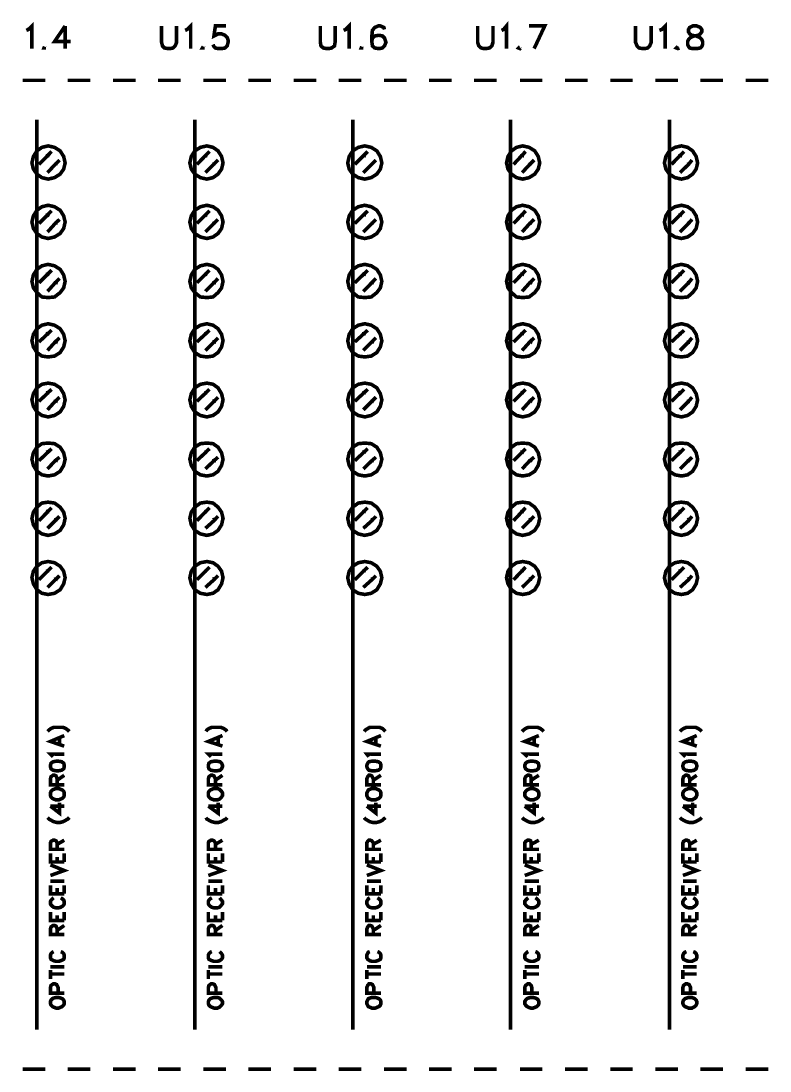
# Model space of a CAD drawing. Extents: x 386 to 646, y 165 to 263.
# Drawn here: x 447.2 to 514, y 169 to 262.6 of the extents above; entities that cross this region are included whole.
import ezdxf

# ---------------------------------------------------------------- set-up
doc = ezdxf.new("R2010")
doc.units = 0
doc.header["$MEASUREMENT"] = 0
doc.layers.get('0').update_dxf_attribs({"linetype": 'CONTINUOUS'})

msp = doc.modelspace()

# ---------------------------------------------------------------- hatches: boundary and pattern name
at = {"linetype": 'Continuous'}
for points in [[(449.709, 250.382), (449.945, 250.958), (449.395, 250.696)], [(463.785, 250.382), (464.021, 250.958), (463.523, 250.696)], [(477.913, 250.382), (478.122, 250.958), (477.598, 250.696)], [(492.014, 250.382), (492.198, 250.958), (491.7, 250.696)], [(506.09, 250.382), (506.326, 250.958), (505.775, 250.696)], [(450.443, 249.7), (450.653, 250.198), (450.129, 249.936)], [(464.545, 249.7), (464.781, 250.198), (464.23, 249.936)], [(478.62, 249.7), (478.856, 250.198), (478.358, 249.936)], [(492.748, 249.7), (492.958, 250.198), (492.434, 249.936)], [(506.824, 249.7), (507.033, 250.198), (506.535, 249.936)], [(449.709, 245.087), (449.945, 245.664), (449.395, 245.401)], [(463.785, 245.087), (464.021, 245.664), (463.523, 245.401)], [(477.913, 245.087), (478.122, 245.664), (477.598, 245.401)], [(492.014, 245.087), (492.198, 245.664), (491.7, 245.401)], [(506.09, 245.087), (506.326, 245.664), (505.775, 245.401)], [(450.443, 244.405), (450.653, 244.903), (450.129, 244.668)], [(464.545, 244.405), (464.781, 244.903), (464.23, 244.668)], [(478.62, 244.405), (478.856, 244.903), (478.358, 244.668)], [(492.748, 244.405), (492.958, 244.903), (492.434, 244.668)], [(506.824, 244.405), (507.033, 244.903), (506.535, 244.668)], [(449.709, 239.818), (449.945, 240.369), (449.395, 240.133)], [(463.785, 239.818), (464.021, 240.369), (463.523, 240.133)], [(477.913, 239.818), (478.122, 240.369), (477.598, 240.133)], [(492.014, 239.818), (492.198, 240.369), (491.7, 240.133)], [(506.09, 239.818), (506.326, 240.369), (505.775, 240.133)], [(450.443, 239.058), (450.653, 239.635), (450.129, 239.373)], [(464.545, 239.058), (464.781, 239.635), (464.23, 239.373)], [(478.62, 239.058), (478.856, 239.635), (478.358, 239.373)], [(492.748, 239.058), (492.958, 239.635), (492.434, 239.373)], [(506.824, 239.058), (507.033, 239.635), (506.535, 239.373)], [(449.709, 234.524), (449.945, 235.022), (449.395, 234.838)], [(463.785, 234.524), (464.021, 235.022), (463.523, 234.838)], [(477.913, 234.524), (478.122, 235.022), (477.598, 234.838)], [(492.014, 234.524), (492.198, 235.022), (491.7, 234.838)], [(506.09, 234.524), (506.326, 235.022), (505.775, 234.838)], [(450.443, 233.764), (450.653, 234.34), (450.129, 234.078)], [(464.545, 233.764), (464.781, 234.34), (464.23, 234.078)], [(478.62, 233.764), (478.856, 234.34), (478.358, 234.078)], [(492.748, 233.764), (492.958, 234.34), (492.434, 234.078)], [(506.824, 233.764), (507.033, 234.34), (506.535, 234.078)], [(449.709, 229.255), (449.945, 229.753), (449.395, 229.57)], [(463.785, 229.255), (464.021, 229.753), (463.523, 229.57)], [(477.913, 229.255), (478.122, 229.753), (477.598, 229.57)], [(492.014, 229.255), (492.198, 229.753), (491.7, 229.57)], [(506.09, 229.255), (506.326, 229.753), (505.775, 229.57)], [(450.443, 228.495), (450.653, 229.046), (450.129, 228.81)], [(464.545, 228.495), (464.781, 229.046), (464.23, 228.81)], [(478.62, 228.495), (478.856, 229.046), (478.358, 228.81)], [(492.748, 228.495), (492.958, 229.046), (492.434, 228.81)], [(506.824, 228.495), (507.033, 229.046), (506.535, 228.81)], [(449.709, 223.961), (449.945, 224.459), (449.395, 224.275)], [(463.785, 223.961), (464.021, 224.459), (463.523, 224.275)], [(477.913, 223.961), (478.122, 224.459), (477.598, 224.275)], [(492.014, 223.961), (492.198, 224.459), (491.7, 224.275)], [(506.09, 223.961), (506.326, 224.459), (505.775, 224.275)], [(450.443, 223.2), (450.653, 223.699), (450.129, 223.515)], [(464.545, 223.2), (464.781, 223.699), (464.23, 223.515)], [(478.62, 223.2), (478.856, 223.699), (478.358, 223.515)], [(492.748, 223.2), (492.958, 223.699), (492.434, 223.515)], [(506.824, 223.2), (507.033, 223.699), (506.535, 223.515)], [(449.709, 218.666), (449.945, 219.19), (449.395, 218.98)], [(463.785, 218.666), (464.021, 219.19), (463.523, 218.98)], [(477.913, 218.666), (478.122, 219.19), (477.598, 218.98)], [(492.014, 218.666), (492.198, 219.19), (491.7, 218.98)], [(506.09, 218.666), (506.326, 219.19), (505.775, 218.98)], [(450.443, 217.932), (450.653, 218.43), (450.129, 218.247)], [(464.545, 217.932), (464.781, 218.43), (464.23, 218.247)], [(478.62, 217.932), (478.856, 218.43), (478.358, 218.247)], [(492.748, 217.932), (492.958, 218.43), (492.434, 218.247)], [(506.824, 217.932), (507.033, 218.43), (506.535, 218.247)], [(449.709, 213.397), (449.945, 213.895), (449.395, 213.66)], [(463.785, 213.397), (464.021, 213.895), (463.523, 213.66)], [(477.913, 213.397), (478.122, 213.895), (477.598, 213.66)], [(492.014, 213.397), (492.198, 213.895), (491.7, 213.66)], [(506.09, 213.397), (506.326, 213.895), (505.775, 213.66)], [(450.443, 212.637), (450.653, 213.135), (450.129, 212.952)], [(464.545, 212.637), (464.781, 213.135), (464.23, 212.952)], [(478.62, 212.637), (478.856, 213.135), (478.358, 212.952)], [(492.748, 212.637), (492.958, 213.135), (492.434, 212.952)], [(506.824, 212.637), (507.033, 213.135), (506.535, 212.952)]]:
    msp.add_hatch(color=256, dxfattribs=at).paths.add_polyline_path(points)

# ---------------------------------------------------------------- linework, layer by layer
at = {"const_width": 0.32}
for points in [[(447.691, 261.757), (447.875, 261.836), (448.189, 262.15), (448.189, 260.132)], [(451.151, 262.15), (450.207, 260.761), (451.649, 260.761)], [(451.151, 260.132), (451.151, 262.15)], [(459.748, 262.15), (459.748, 260.683), (459.827, 260.368), (460.01, 260.185), (460.325, 260.132), (460.508, 260.132), (460.77, 260.185), (460.954, 260.368), (461.085, 260.683), (461.085, 262.15)], [(461.845, 261.757), (462.029, 261.836), (462.343, 262.15), (462.343, 260.132)], [(465.489, 262.15), (464.545, 262.15), (464.414, 261.259), (464.781, 261.443), (465.095, 261.443), (465.41, 261.312), (465.593, 261.128), (465.672, 260.892), (465.672, 260.683), (465.593, 260.368), (465.41, 260.185), (465.095, 260.132), (464.781, 260.132), (464.545, 260.185), (464.414, 260.316), (464.335, 260.499)], [(473.902, 262.15), (473.902, 260.683), (473.955, 260.368), (474.164, 260.185), (474.479, 260.132), (474.662, 260.132), (474.898, 260.185), (475.16, 260.368), (475.213, 260.683), (475.213, 262.15)], [(475.973, 261.757), (476.157, 261.836), (476.471, 262.15), (476.471, 260.132)], [(479.616, 261.836), (479.564, 262.019), (479.249, 262.15), (479.066, 262.15), (478.751, 262.019), (478.542, 261.757), (478.489, 261.259), (478.489, 260.761), (478.542, 260.368), (478.751, 260.185), (479.066, 260.132), (479.171, 260.132), (479.433, 260.185), (479.616, 260.368), (479.747, 260.683), (479.616, 261.076), (479.433, 261.259), (479.171, 261.312), (479.066, 261.312), (478.751, 261.259), (478.542, 261.076), (478.489, 260.761)], [(487.925, 262.15), (487.925, 260.683), (488.03, 260.368), (488.24, 260.185), (488.476, 260.132), (488.659, 260.132), (488.974, 260.185), (489.184, 260.368), (489.288, 260.683), (489.288, 262.15)], [(490.048, 261.757), (490.232, 261.836), (490.494, 262.15), (490.494, 260.132)], [(492.512, 262.15), (493.902, 262.15), (492.958, 260.132)], [(502.001, 262.15), (502.001, 260.683), (502.132, 260.368), (502.315, 260.185), (502.63, 260.132), (502.813, 260.132), (503.076, 260.185), (503.259, 260.368), (503.39, 260.683), (503.39, 262.15)], [(504.124, 261.757), (504.334, 261.836), (504.648, 262.15), (504.648, 260.132)], [(507.086, 262.15), (506.824, 262.019), (506.719, 261.836), (506.719, 261.626), (506.824, 261.443), (507.033, 261.312), (507.4, 261.259), (507.715, 261.128), (507.898, 260.945), (507.977, 260.761), (507.977, 260.499), (507.898, 260.316), (507.767, 260.185), (507.453, 260.132), (507.086, 260.132), (506.824, 260.185), (506.719, 260.316), (506.64, 260.499), (506.64, 260.761), (506.719, 260.945), (506.902, 261.128), (507.217, 261.259), (507.584, 261.312), (507.767, 261.443), (507.898, 261.626), (507.898, 261.836), (507.767, 262.019), (507.453, 262.15), (507.086, 262.15)], [(449.316, 260.316), (449.264, 260.185), (449.447, 260.185)], [(463.47, 260.316), (463.392, 260.185), (463.601, 260.185)], [(477.598, 260.316), (477.546, 260.185), (477.729, 260.185)], [(491.7, 260.316), (491.569, 260.185), (491.7, 260.132), (491.752, 260.185)], [(505.775, 260.316), (505.644, 260.185), (505.775, 260.132), (505.906, 260.185)], [(449.395, 257.301), (447.377, 257.301)], [(453.405, 257.301), (451.387, 257.301)], [(457.442, 257.301), (455.423, 257.301)], [(461.452, 257.301), (459.434, 257.301)], [(465.489, 257.301), (463.47, 257.301)], [(469.499, 257.301), (467.481, 257.301)], [(473.535, 257.301), (471.517, 257.301)], [(477.546, 257.301), (475.527, 257.301)], [(481.582, 257.301), (479.564, 257.301)], [(485.593, 257.301), (483.574, 257.301)], [(489.603, 257.301), (487.611, 257.301)], [(493.692, 257.301), (491.7, 257.301)], [(497.728, 257.301), (495.71, 257.301)], [(501.739, 257.301), (499.747, 257.301)], [(505.775, 257.301), (503.757, 257.301)], [(509.786, 257.301), (507.767, 257.301)], [(513.822, 257.301), (511.804, 257.301)], [(448.635, 172.639), (448.635, 253.789)], [(462.71, 172.639), (462.71, 253.789)], [(476.786, 253.789), (476.786, 172.639)], [(490.861, 253.789), (490.861, 172.639)], [(505.015, 172.639), (505.015, 253.789)], [(451.151, 249.936), (451.02, 250.513), (450.705, 251.011), (450.207, 251.325), (449.631, 251.456), (449.08, 251.325), (448.635, 251.011), (448.32, 250.513), (448.189, 249.936), (448.32, 249.386), (448.635, 248.94), (449.08, 248.625), (449.631, 248.494), (450.207, 248.625), (450.705, 248.94), (451.02, 249.386), (451.151, 249.936)], [(449.945, 250.958), (448.818, 249.805)], [(465.226, 249.936), (465.095, 250.513), (464.781, 251.011), (464.335, 251.325), (463.785, 251.456), (463.208, 251.325), (462.71, 251.011), (462.396, 250.513), (462.265, 249.936), (462.396, 249.386), (462.71, 248.94), (463.208, 248.625), (463.785, 248.494), (464.335, 248.625), (464.781, 248.94), (465.095, 249.386), (465.226, 249.936)], [(464.021, 250.958), (462.894, 249.805)], [(479.381, 249.936), (479.249, 250.513), (478.935, 251.011), (478.437, 251.325), (477.86, 251.456), (477.284, 251.325), (476.786, 251.011), (476.471, 250.513), (476.34, 249.936), (476.471, 249.386), (476.786, 248.94), (477.284, 248.625), (477.86, 248.494), (478.437, 248.625), (478.935, 248.94), (479.249, 249.386), (479.381, 249.936)], [(478.122, 250.958), (476.969, 249.805)], [(493.456, 249.936), (493.325, 250.513), (493.01, 251.011), (492.512, 251.325), (491.936, 251.456), (491.385, 251.325), (490.94, 251.011), (490.625, 250.513), (490.494, 249.936), (490.625, 249.386), (490.94, 248.94), (491.385, 248.625), (491.936, 248.494), (492.512, 248.625), (493.01, 248.94), (493.325, 249.386), (493.456, 249.936)], [(492.198, 250.958), (491.123, 249.805)], [(507.531, 249.936), (507.4, 250.513), (507.086, 251.011), (506.64, 251.325), (506.09, 251.456), (505.513, 251.325), (505.015, 251.011), (504.701, 250.513), (504.57, 249.936), (504.701, 249.386), (505.015, 248.94), (505.513, 248.625), (506.09, 248.494), (506.64, 248.625), (507.086, 248.94), (507.4, 249.386), (507.531, 249.936)], [(506.326, 250.958), (505.199, 249.805)], [(450.653, 250.198), (450.26, 249.805), (449.578, 249.071)], [(464.781, 250.198), (463.654, 249.071)], [(478.856, 250.198), (477.729, 249.071)], [(492.958, 250.198), (492.565, 249.805), (491.883, 249.071)], [(507.033, 250.198), (506.719, 249.805), (505.959, 249.071)], [(451.151, 244.668), (451.02, 245.218), (450.705, 245.716), (450.207, 246.031), (449.631, 246.162), (449.08, 246.031), (448.635, 245.716), (448.32, 245.218), (448.189, 244.668), (448.32, 244.091), (448.635, 243.645), (449.08, 243.331), (449.631, 243.2), (450.207, 243.331), (450.705, 243.645), (451.02, 244.091), (451.151, 244.668)], [(465.226, 244.668), (465.095, 245.218), (464.781, 245.716), (464.335, 246.031), (463.785, 246.162), (463.208, 246.031), (462.71, 245.716), (462.396, 245.218), (462.265, 244.668), (462.396, 244.091), (462.71, 243.645), (463.208, 243.331), (463.785, 243.2), (464.335, 243.331), (464.781, 243.645), (465.095, 244.091), (465.226, 244.668)], [(479.381, 244.668), (479.249, 245.218), (478.935, 245.716), (478.437, 246.031), (477.86, 246.162), (477.284, 246.031), (476.786, 245.716), (476.471, 245.218), (476.34, 244.668), (476.471, 244.091), (476.786, 243.645), (477.284, 243.331), (477.86, 243.2), (478.437, 243.331), (478.935, 243.645), (479.249, 244.091), (479.381, 244.668)], [(493.456, 244.668), (493.325, 245.218), (493.01, 245.716), (492.512, 246.031), (491.936, 246.162), (491.385, 246.031), (490.94, 245.716), (490.625, 245.218), (490.494, 244.668), (490.625, 244.091), (490.94, 243.645), (491.385, 243.331), (491.936, 243.2), (492.512, 243.331), (493.01, 243.645), (493.325, 244.091), (493.456, 244.668)], [(507.531, 244.668), (507.4, 245.218), (507.086, 245.716), (506.64, 246.031), (506.09, 246.162), (505.513, 246.031), (505.015, 245.716), (504.701, 245.218), (504.57, 244.668), (504.701, 244.091), (505.015, 243.645), (505.513, 243.331), (506.09, 243.2), (506.64, 243.331), (507.086, 243.645), (507.4, 244.091), (507.531, 244.668)], [(449.945, 245.664), (448.818, 244.536)], [(464.021, 245.664), (462.894, 244.536)], [(478.122, 245.664), (476.969, 244.536)], [(492.198, 245.664), (491.123, 244.536)], [(506.326, 245.664), (505.199, 244.536)], [(450.653, 244.903), (450.26, 244.536), (449.578, 243.776)], [(464.781, 244.903), (463.654, 243.776)], [(478.856, 244.903), (477.729, 243.776)], [(492.958, 244.903), (492.565, 244.536), (491.883, 243.776)], [(507.033, 244.903), (506.719, 244.536), (505.959, 243.776)], [(451.151, 239.373), (451.02, 239.95), (450.705, 240.448), (450.207, 240.762), (449.631, 240.893), (449.08, 240.762), (448.635, 240.448), (448.32, 239.95), (448.189, 239.373), (448.32, 238.796), (448.635, 238.377), (449.08, 237.984), (449.631, 237.931), (450.207, 237.984), (450.705, 238.377), (451.02, 238.796), (451.151, 239.373)], [(465.226, 239.373), (465.095, 239.95), (464.781, 240.448), (464.335, 240.762), (463.785, 240.893), (463.208, 240.762), (462.71, 240.448), (462.396, 239.95), (462.265, 239.373), (462.396, 238.796), (462.71, 238.377), (463.208, 237.984), (463.785, 237.931), (464.335, 237.984), (464.781, 238.377), (465.095, 238.796), (465.226, 239.373)], [(479.381, 239.373), (479.249, 239.95), (478.935, 240.448), (478.437, 240.762), (477.86, 240.893), (477.284, 240.762), (476.786, 240.448), (476.471, 239.95), (476.34, 239.373), (476.471, 238.796), (476.786, 238.377), (477.284, 237.984), (477.86, 237.931), (478.437, 237.984), (478.935, 238.377), (479.249, 238.796), (479.381, 239.373)], [(493.456, 239.373), (493.325, 239.95), (493.01, 240.448), (492.512, 240.762), (491.936, 240.893), (491.385, 240.762), (490.94, 240.448), (490.625, 239.95), (490.494, 239.373), (490.625, 238.796), (490.94, 238.377), (491.385, 237.984), (491.936, 237.931), (492.512, 237.984), (493.01, 238.377), (493.325, 238.796), (493.456, 239.373)], [(507.531, 239.373), (507.4, 239.95), (507.086, 240.448), (506.64, 240.762), (506.09, 240.893), (505.513, 240.762), (505.015, 240.448), (504.701, 239.95), (504.57, 239.373), (504.701, 238.796), (505.015, 238.377), (505.513, 237.984), (506.09, 237.931), (506.64, 237.984), (507.086, 238.377), (507.4, 238.796), (507.531, 239.373)], [(449.945, 240.369), (448.818, 239.242)], [(450.653, 239.635), (450.26, 239.242), (449.578, 238.482)], [(464.021, 240.369), (462.894, 239.242)], [(464.781, 239.635), (463.654, 238.482)], [(478.122, 240.369), (476.969, 239.242)], [(478.856, 239.635), (477.729, 238.482)], [(492.198, 240.369), (491.123, 239.242)], [(492.958, 239.635), (492.565, 239.242), (491.883, 238.482)], [(506.326, 240.369), (505.199, 239.242)], [(507.033, 239.635), (506.719, 239.242), (505.959, 238.482)], [(451.151, 234.078), (451.02, 234.655), (450.705, 235.153), (450.207, 235.467), (449.631, 235.598), (449.08, 235.467), (448.635, 235.153), (448.32, 234.655), (448.189, 234.078), (448.32, 233.528), (448.635, 233.03), (449.08, 232.715), (449.631, 232.637), (450.207, 232.715), (450.705, 233.03), (451.02, 233.528), (451.151, 234.078)], [(449.945, 235.022), (448.818, 233.973)], [(465.226, 234.078), (465.095, 234.655), (464.781, 235.153), (464.335, 235.467), (463.785, 235.598), (463.208, 235.467), (462.71, 235.153), (462.396, 234.655), (462.265, 234.078), (462.396, 233.528), (462.71, 233.03), (463.208, 232.715), (463.785, 232.637), (464.335, 232.715), (464.781, 233.03), (465.095, 233.528), (465.226, 234.078)], [(464.021, 235.022), (462.894, 233.973)], [(479.381, 234.078), (479.249, 234.655), (478.935, 235.153), (478.437, 235.467), (477.86, 235.598), (477.284, 235.467), (476.786, 235.153), (476.471, 234.655), (476.34, 234.078), (476.471, 233.528), (476.786, 233.03), (477.284, 232.715), (477.86, 232.637), (478.437, 232.715), (478.935, 233.03), (479.249, 233.528), (479.381, 234.078)], [(478.122, 235.022), (476.969, 233.973)], [(493.456, 234.078), (493.325, 234.655), (493.01, 235.153), (492.512, 235.467), (491.936, 235.598), (491.385, 235.467), (490.94, 235.153), (490.625, 234.655), (490.494, 234.078), (490.625, 233.528), (490.94, 233.03), (491.385, 232.715), (491.936, 232.637), (492.512, 232.715), (493.01, 233.03), (493.325, 233.528), (493.456, 234.078)], [(492.198, 235.022), (491.123, 233.973)], [(507.531, 234.078), (507.4, 234.655), (507.086, 235.153), (506.64, 235.467), (506.09, 235.598), (505.513, 235.467), (505.015, 235.153), (504.701, 234.655), (504.57, 234.078), (504.701, 233.528), (505.015, 233.03), (505.513, 232.715), (506.09, 232.637), (506.64, 232.715), (507.086, 233.03), (507.4, 233.528), (507.531, 234.078)], [(506.326, 235.022), (505.199, 233.973)], [(450.653, 234.34), (450.26, 233.973), (449.578, 233.213)], [(464.781, 234.34), (463.654, 233.213)], [(478.856, 234.34), (477.729, 233.213)], [(492.958, 234.34), (492.565, 233.973), (491.883, 233.213)], [(507.033, 234.34), (506.719, 233.973), (505.959, 233.213)], [(451.151, 228.81), (451.02, 229.36), (450.705, 229.884), (450.207, 230.199), (449.631, 230.304), (449.08, 230.199), (448.635, 229.884), (448.32, 229.36), (448.189, 228.81), (448.32, 228.233), (448.635, 227.735), (449.08, 227.421), (449.631, 227.289), (450.207, 227.421), (450.705, 227.735), (451.02, 228.233), (451.151, 228.81)], [(465.226, 228.81), (465.095, 229.36), (464.781, 229.884), (464.335, 230.199), (463.785, 230.304), (463.208, 230.199), (462.71, 229.884), (462.396, 229.36), (462.265, 228.81), (462.396, 228.233), (462.71, 227.735), (463.208, 227.421), (463.785, 227.289), (464.335, 227.421), (464.781, 227.735), (465.095, 228.233), (465.226, 228.81)], [(479.381, 228.81), (479.249, 229.36), (478.935, 229.884), (478.437, 230.199), (477.86, 230.304), (477.284, 230.199), (476.786, 229.884), (476.471, 229.36), (476.34, 228.81), (476.471, 228.233), (476.786, 227.735), (477.284, 227.421), (477.86, 227.289), (478.437, 227.421), (478.935, 227.735), (479.249, 228.233), (479.381, 228.81)], [(493.456, 228.81), (493.325, 229.36), (493.01, 229.884), (492.512, 230.199), (491.936, 230.304), (491.385, 230.199), (490.94, 229.884), (490.625, 229.36), (490.494, 228.81), (490.625, 228.233), (490.94, 227.735), (491.385, 227.421), (491.936, 227.289), (492.512, 227.421), (493.01, 227.735), (493.325, 228.233), (493.456, 228.81)], [(507.531, 228.81), (507.4, 229.36), (507.086, 229.884), (506.64, 230.199), (506.09, 230.304), (505.513, 230.199), (505.015, 229.884), (504.701, 229.36), (504.57, 228.81), (504.701, 228.233), (505.015, 227.735), (505.513, 227.421), (506.09, 227.289), (506.64, 227.421), (507.086, 227.735), (507.4, 228.233), (507.531, 228.81)], [(449.945, 229.753), (448.818, 228.679)], [(464.021, 229.753), (462.894, 228.679)], [(478.122, 229.753), (476.969, 228.679)], [(492.198, 229.753), (491.123, 228.679)], [(506.326, 229.753), (505.199, 228.679)], [(450.653, 229.046), (450.26, 228.679), (449.578, 227.919)], [(464.781, 229.046), (463.654, 227.919)], [(478.856, 229.046), (477.729, 227.919)], [(492.958, 229.046), (492.565, 228.679), (491.883, 227.919)], [(507.033, 229.046), (506.719, 228.679), (505.959, 227.919)], [(451.151, 223.515), (451.02, 224.092), (450.705, 224.59), (450.207, 224.904), (449.631, 224.957), (449.08, 224.904), (448.635, 224.59), (448.32, 224.092), (448.189, 223.515), (448.32, 222.965), (448.635, 222.44), (449.08, 222.126), (449.631, 222.021), (450.207, 222.126), (450.705, 222.44), (451.02, 222.965), (451.151, 223.515)], [(465.226, 223.515), (465.095, 224.092), (464.781, 224.59), (464.335, 224.904), (463.785, 224.957), (463.208, 224.904), (462.71, 224.59), (462.396, 224.092), (462.265, 223.515), (462.396, 222.965), (462.71, 222.44), (463.208, 222.126), (463.785, 222.021), (464.335, 222.126), (464.781, 222.44), (465.095, 222.965), (465.226, 223.515)], [(479.381, 223.515), (479.249, 224.092), (478.935, 224.59), (478.437, 224.904), (477.86, 224.957), (477.284, 224.904), (476.786, 224.59), (476.471, 224.092), (476.34, 223.515), (476.471, 222.965), (476.786, 222.44), (477.284, 222.126), (477.86, 222.021), (478.437, 222.126), (478.935, 222.44), (479.249, 222.965), (479.381, 223.515)], [(493.456, 223.515), (493.325, 224.092), (493.01, 224.59), (492.512, 224.904), (491.936, 224.957), (491.385, 224.904), (490.94, 224.59), (490.625, 224.092), (490.494, 223.515), (490.625, 222.965), (490.94, 222.44), (491.385, 222.126), (491.936, 222.021), (492.512, 222.126), (493.01, 222.44), (493.325, 222.965), (493.456, 223.515)], [(507.531, 223.515), (507.4, 224.092), (507.086, 224.59), (506.64, 224.904), (506.09, 224.957), (505.513, 224.904), (505.015, 224.59), (504.701, 224.092), (504.57, 223.515), (504.701, 222.965), (505.015, 222.44), (505.513, 222.126), (506.09, 222.021), (506.64, 222.126), (507.086, 222.44), (507.4, 222.965), (507.531, 223.515)], [(449.945, 224.459), (448.818, 223.384)], [(450.653, 223.699), (450.26, 223.384), (449.578, 222.65)], [(464.021, 224.459), (462.894, 223.384)], [(464.781, 223.699), (464.414, 223.384), (463.654, 222.65)], [(478.122, 224.459), (476.969, 223.384)], [(478.856, 223.699), (478.489, 223.384), (477.729, 222.65)], [(492.198, 224.459), (491.123, 223.384)], [(492.958, 223.699), (492.565, 223.384), (491.883, 222.65)], [(506.326, 224.459), (505.199, 223.384)], [(507.033, 223.699), (505.959, 222.65)], [(451.151, 218.247), (451.02, 218.797), (450.705, 219.243), (450.207, 219.61), (449.631, 219.688), (449.08, 219.61), (448.635, 219.243), (448.32, 218.797), (448.189, 218.247), (448.32, 217.67), (448.635, 217.172), (449.08, 216.857), (449.631, 216.726), (450.207, 216.857), (450.705, 217.172), (451.02, 217.67), (451.151, 218.247)], [(449.945, 219.19), (448.818, 218.037)], [(465.226, 218.247), (465.095, 218.797), (464.781, 219.243), (464.335, 219.61), (463.785, 219.688), (463.208, 219.61), (462.71, 219.243), (462.396, 218.797), (462.265, 218.247), (462.396, 217.67), (462.71, 217.172), (463.208, 216.857), (463.785, 216.726), (464.335, 216.857), (464.781, 217.172), (465.095, 217.67), (465.226, 218.247)], [(464.021, 219.19), (462.894, 218.037)], [(479.381, 218.247), (479.249, 218.797), (478.935, 219.243), (478.437, 219.61), (477.86, 219.688), (477.284, 219.61), (476.786, 219.243), (476.471, 218.797), (476.34, 218.247), (476.471, 217.67), (476.786, 217.172), (477.284, 216.857), (477.86, 216.726), (478.437, 216.857), (478.935, 217.172), (479.249, 217.67), (479.381, 218.247)], [(478.122, 219.19), (476.969, 218.037)], [(493.456, 218.247), (493.325, 218.797), (493.01, 219.243), (492.512, 219.61), (491.936, 219.688), (491.385, 219.61), (490.94, 219.243), (490.625, 218.797), (490.494, 218.247), (490.625, 217.67), (490.94, 217.172), (491.385, 216.857), (491.936, 216.726), (492.512, 216.857), (493.01, 217.172), (493.325, 217.67), (493.456, 218.247)], [(492.198, 219.19), (491.123, 218.037)], [(507.531, 218.247), (507.4, 218.797), (507.086, 219.243), (506.64, 219.61), (506.09, 219.688), (505.513, 219.61), (505.015, 219.243), (504.701, 218.797), (504.57, 218.247), (504.701, 217.67), (505.015, 217.172), (505.513, 216.857), (506.09, 216.726), (506.64, 216.857), (507.086, 217.172), (507.4, 217.67), (507.531, 218.247)], [(506.326, 219.19), (505.199, 218.037)], [(450.653, 218.43), (449.578, 217.355)], [(464.781, 218.43), (464.414, 218.037), (463.654, 217.355)], [(478.856, 218.43), (478.489, 218.037), (477.729, 217.355)], [(492.958, 218.43), (491.883, 217.355)], [(507.033, 218.43), (506.719, 218.037), (505.959, 217.355)], [(451.151, 212.952), (451.02, 213.529), (450.705, 213.974), (450.207, 214.289), (449.631, 214.394), (449.08, 214.289), (448.635, 213.974), (448.32, 213.529), (448.189, 212.952), (448.32, 212.401), (448.635, 211.877), (449.08, 211.563), (449.631, 211.458), (450.207, 211.563), (450.705, 211.877), (451.02, 212.401), (451.151, 212.952)], [(465.226, 212.952), (465.095, 213.529), (464.781, 213.974), (464.335, 214.289), (463.785, 214.394), (463.208, 214.289), (462.71, 213.974), (462.396, 213.529), (462.265, 212.952), (462.396, 212.401), (462.71, 211.877), (463.208, 211.563), (463.785, 211.458), (464.335, 211.563), (464.781, 211.877), (465.095, 212.401), (465.226, 212.952)], [(479.381, 212.952), (479.249, 213.529), (478.935, 213.974), (478.437, 214.289), (477.86, 214.394), (477.284, 214.289), (476.786, 213.974), (476.471, 213.529), (476.34, 212.952), (476.471, 212.401), (476.786, 211.877), (477.284, 211.563), (477.86, 211.458), (478.437, 211.563), (478.935, 211.877), (479.249, 212.401), (479.381, 212.952)], [(493.456, 212.952), (493.325, 213.529), (493.01, 213.974), (492.512, 214.289), (491.936, 214.394), (491.385, 214.289), (490.94, 213.974), (490.625, 213.529), (490.494, 212.952), (490.625, 212.401), (490.94, 211.877), (491.385, 211.563), (491.936, 211.458), (492.512, 211.563), (493.01, 211.877), (493.325, 212.401), (493.456, 212.952)], [(507.531, 212.952), (507.4, 213.529), (507.086, 213.974), (506.64, 214.289), (506.09, 214.394), (505.513, 214.289), (505.015, 213.974), (504.701, 213.529), (504.57, 212.952), (504.701, 212.401), (505.015, 211.877), (505.513, 211.563), (506.09, 211.458), (506.64, 211.563), (507.086, 211.877), (507.4, 212.401), (507.531, 212.952)], [(449.945, 213.895), (448.818, 212.768)], [(464.021, 213.895), (462.894, 212.768)], [(478.122, 213.895), (476.969, 212.768)], [(492.198, 213.895), (491.123, 212.768)], [(506.326, 213.895), (505.199, 212.768)], [(450.653, 213.135), (449.578, 212.087)], [(464.781, 213.135), (464.414, 212.768), (463.654, 212.087)], [(478.856, 213.135), (478.489, 212.768), (477.729, 212.087)], [(492.958, 213.135), (491.883, 212.087)], [(507.033, 213.135), (506.719, 212.768), (505.959, 212.087)], [(449.578, 199.243), (449.709, 199.374), (449.893, 199.506), (450.129, 199.61), (450.967, 199.61), (451.203, 199.506), (451.387, 199.374), (451.518, 199.243)], [(463.706, 199.243), (463.785, 199.374), (463.968, 199.506), (464.23, 199.61), (465.043, 199.61), (465.279, 199.506), (465.489, 199.374), (465.593, 199.243)], [(477.808, 199.243), (477.913, 199.374), (478.306, 199.61), (479.171, 199.61), (479.433, 199.506), (479.695, 199.243)], [(491.883, 199.243), (492.014, 199.374), (492.198, 199.506), (492.434, 199.61), (493.272, 199.61), (493.508, 199.506), (493.692, 199.374), (493.823, 199.243)], [(505.959, 199.243), (506.09, 199.374), (506.273, 199.506), (506.535, 199.61), (507.348, 199.61), (507.584, 199.506), (507.767, 199.374), (507.898, 199.243)], [(451.072, 197.933), (449.84, 198.352), (451.072, 198.876)], [(450.653, 198.667), (450.653, 198.116)], [(465.174, 197.933), (463.916, 198.352), (465.174, 198.876)], [(464.781, 198.667), (464.781, 198.116)], [(479.302, 197.933), (478.044, 198.352), (479.302, 198.876)], [(478.856, 198.667), (478.856, 198.116)], [(493.377, 197.933), (492.119, 198.352), (493.377, 198.876)], [(492.958, 198.667), (492.958, 198.116)], [(507.453, 197.933), (506.221, 198.352), (507.453, 198.876)], [(507.086, 198.667), (507.086, 198.116)], [(450.076, 196.989), (449.84, 197.225), (451.072, 197.225)], [(449.84, 196.098), (449.893, 195.915), (450.076, 195.783), (450.391, 195.731), (450.522, 195.731), (450.836, 195.783), (451.02, 195.915), (451.072, 196.098), (451.072, 196.229), (451.02, 196.413), (450.836, 196.544), (450.522, 196.596), (450.391, 196.596), (450.076, 196.544), (449.893, 196.413), (449.84, 196.229), (449.84, 196.098)], [(464.152, 196.989), (463.916, 197.225), (465.174, 197.225)], [(463.916, 196.098), (463.968, 195.915), (464.152, 195.783), (464.466, 195.731), (464.65, 195.731), (464.964, 195.783), (465.095, 195.915), (465.174, 196.098), (465.174, 196.229), (465.095, 196.413), (464.964, 196.544), (464.65, 196.596), (464.466, 196.596), (464.152, 196.544), (463.968, 196.413), (463.916, 196.229), (463.916, 196.098)], [(478.227, 196.989), (478.044, 197.225), (479.302, 197.225)], [(478.044, 196.098), (478.122, 195.915), (478.227, 195.783), (478.542, 195.731), (478.751, 195.731), (479.066, 195.783), (479.249, 195.915), (479.302, 196.098), (479.302, 196.229), (479.249, 196.413), (479.066, 196.544), (478.751, 196.596), (478.542, 196.596), (478.227, 196.544), (478.122, 196.413), (478.044, 196.229), (478.044, 196.098)], [(492.381, 196.989), (492.119, 197.225), (493.377, 197.225)], [(492.119, 196.098), (492.198, 195.915), (492.381, 195.783), (492.643, 195.731), (492.827, 195.731), (493.141, 195.783), (493.325, 195.915), (493.377, 196.098), (493.377, 196.229), (493.325, 196.413), (493.141, 196.544), (492.827, 196.596), (492.643, 196.596), (492.381, 196.544), (492.198, 196.413), (492.119, 196.229), (492.119, 196.098)], [(506.457, 196.989), (506.221, 197.225), (507.453, 197.225)], [(506.221, 196.098), (506.273, 195.915), (506.457, 195.783), (506.771, 195.731), (506.955, 195.731), (507.217, 195.783), (507.4, 195.915), (507.453, 196.098), (507.453, 196.229), (507.4, 196.413), (507.217, 196.544), (506.955, 196.596), (506.771, 196.596), (506.457, 196.544), (506.273, 196.413), (506.221, 196.229), (506.221, 196.098)], [(451.072, 194.473), (449.84, 194.473), (449.84, 195.023), (449.893, 195.207), (450.076, 195.338), (450.207, 195.338), (450.338, 195.285), (450.443, 195.023), (450.443, 194.473)], [(450.443, 194.892), (451.072, 195.338)], [(465.174, 194.473), (463.916, 194.473), (463.916, 195.023), (463.968, 195.207), (464.152, 195.338), (464.283, 195.338), (464.414, 195.285), (464.545, 195.023), (464.545, 194.473)], [(464.545, 194.892), (465.174, 195.338)], [(479.302, 194.473), (478.044, 194.473), (478.044, 195.023), (478.122, 195.207), (478.227, 195.338), (478.358, 195.338), (478.489, 195.285), (478.62, 195.023), (478.62, 194.473)], [(478.62, 194.892), (479.302, 195.338)], [(493.377, 194.473), (492.119, 194.473), (492.119, 195.023), (492.198, 195.207), (492.381, 195.338), (492.512, 195.338), (492.643, 195.285), (492.696, 195.023), (492.696, 194.473)], [(492.696, 194.892), (493.377, 195.338)], [(507.453, 194.473), (506.221, 194.473), (506.221, 195.023), (506.273, 195.207), (506.457, 195.338), (506.588, 195.338), (506.719, 195.285), (506.824, 195.023), (506.824, 194.473)], [(506.824, 194.892), (507.453, 195.338)], [(449.84, 193.529), (449.893, 193.398), (450.024, 193.267), (450.129, 193.215), (450.338, 193.136), (450.574, 193.136), (450.758, 193.215), (450.889, 193.267), (451.02, 193.398), (451.072, 193.529), (451.072, 193.765), (451.02, 193.896), (450.889, 194.027), (450.758, 194.08), (450.574, 194.158), (450.338, 194.158), (450.129, 194.08), (450.024, 194.027), (449.893, 193.896), (449.84, 193.765), (449.84, 193.529)], [(463.916, 193.529), (463.968, 193.398), (464.099, 193.267), (464.23, 193.215), (464.414, 193.136), (464.728, 193.136), (464.912, 193.215), (465.095, 193.398), (465.174, 193.529), (465.174, 193.765), (465.095, 193.896), (464.912, 194.08), (464.728, 194.158), (464.414, 194.158), (464.23, 194.08), (464.099, 194.027), (463.968, 193.896), (463.916, 193.765), (463.916, 193.529)], [(478.044, 193.529), (478.175, 193.267), (478.306, 193.215), (478.489, 193.136), (478.804, 193.136), (478.987, 193.215), (479.118, 193.267), (479.249, 193.398), (479.302, 193.529), (479.302, 193.765), (479.249, 193.896), (479.118, 194.027), (478.987, 194.08), (478.804, 194.158), (478.489, 194.158), (478.306, 194.08), (478.175, 194.027), (478.044, 193.765), (478.044, 193.529)], [(492.119, 193.529), (492.198, 193.398), (492.329, 193.267), (492.434, 193.215), (492.643, 193.136), (492.879, 193.136), (493.063, 193.215), (493.194, 193.267), (493.325, 193.398), (493.377, 193.529), (493.377, 193.765), (493.325, 193.896), (493.194, 194.027), (493.063, 194.08), (492.879, 194.158), (492.643, 194.158), (492.434, 194.08), (492.329, 194.027), (492.198, 193.896), (492.119, 193.765), (492.119, 193.529)], [(506.221, 193.529), (506.273, 193.398), (506.404, 193.267), (506.535, 193.215), (506.719, 193.136), (507.033, 193.136), (507.269, 193.267), (507.4, 193.398), (507.453, 193.529), (507.453, 193.765), (507.4, 193.896), (507.269, 194.027), (507.033, 194.158), (506.719, 194.158), (506.535, 194.08), (506.404, 194.027), (506.273, 193.896), (506.221, 193.765), (506.221, 193.529)], [(449.84, 192.586), (450.653, 191.957), (450.653, 192.9)], [(463.916, 192.586), (464.781, 191.957), (464.781, 192.9)], [(478.044, 192.586), (478.856, 191.957), (478.856, 192.9)], [(492.119, 192.586), (492.958, 191.957), (492.958, 192.9)], [(506.221, 192.586), (507.086, 191.957), (507.086, 192.9)], [(451.072, 192.586), (449.84, 192.586)], [(465.174, 192.586), (463.916, 192.586)], [(479.302, 192.586), (478.044, 192.586)], [(493.377, 192.586), (492.119, 192.586)], [(507.453, 192.586), (506.221, 192.586)], [(449.578, 191.563), (449.709, 191.432), (449.893, 191.328), (450.129, 191.197), (450.443, 191.118), (450.653, 191.118), (450.967, 191.197), (451.203, 191.328), (451.387, 191.432), (451.518, 191.563)], [(463.706, 191.563), (463.785, 191.432), (463.968, 191.328), (464.23, 191.197), (464.545, 191.118), (464.781, 191.118), (465.043, 191.197), (465.279, 191.328), (465.489, 191.432), (465.593, 191.563)], [(477.808, 191.563), (477.913, 191.432), (478.306, 191.197), (478.62, 191.118), (478.856, 191.118), (479.171, 191.197), (479.433, 191.328), (479.695, 191.563)], [(491.883, 191.563), (492.014, 191.432), (492.198, 191.328), (492.434, 191.197), (492.696, 191.118), (492.958, 191.118), (493.272, 191.197), (493.508, 191.328), (493.692, 191.432), (493.823, 191.563)], [(505.959, 191.563), (506.09, 191.432), (506.273, 191.328), (506.535, 191.197), (506.824, 191.118), (507.086, 191.118), (507.348, 191.197), (507.584, 191.328), (507.767, 191.432), (507.898, 191.563)], [(451.072, 188.733), (449.84, 188.733), (449.84, 189.309), (449.893, 189.44), (450.076, 189.545), (450.207, 189.545), (450.338, 189.493), (450.443, 189.309), (450.443, 188.733)], [(450.443, 189.178), (451.072, 189.545)], [(465.174, 188.733), (463.916, 188.733), (463.916, 189.309), (463.968, 189.44), (464.152, 189.545), (464.283, 189.545), (464.414, 189.493), (464.545, 189.309), (464.545, 188.733)], [(464.545, 189.178), (465.174, 189.545)], [(479.302, 188.733), (478.044, 188.733), (478.044, 189.309), (478.122, 189.44), (478.227, 189.545), (478.358, 189.545), (478.489, 189.493), (478.62, 189.309), (478.62, 188.733)], [(478.62, 189.178), (479.302, 189.545)], [(493.377, 188.733), (492.119, 188.733), (492.119, 189.309), (492.198, 189.44), (492.381, 189.545), (492.512, 189.545), (492.643, 189.493), (492.696, 189.309), (492.696, 188.733)], [(492.696, 189.178), (493.377, 189.545)], [(507.453, 188.733), (506.221, 188.733), (506.221, 189.309), (506.273, 189.44), (506.457, 189.545), (506.588, 189.545), (506.719, 189.493), (506.824, 189.309), (506.824, 188.733)], [(506.824, 189.178), (507.453, 189.545)], [(451.072, 187.606), (449.84, 187.606), (449.84, 188.366)], [(450.443, 188.051), (450.443, 187.606)], [(451.072, 187.606), (451.072, 188.366)], [(465.174, 187.606), (463.916, 187.606), (463.916, 188.366)], [(464.545, 188.051), (464.545, 187.606)], [(465.174, 187.606), (465.174, 188.366)], [(479.302, 187.606), (478.044, 187.606), (478.044, 188.366)], [(478.62, 188.051), (478.62, 187.606)], [(479.302, 187.606), (479.302, 188.366)], [(493.377, 187.606), (492.119, 187.606), (492.119, 188.366)], [(492.696, 188.051), (492.696, 187.606)], [(493.377, 187.606), (493.377, 188.366)], [(507.453, 187.606), (506.221, 187.606), (506.221, 188.366)], [(506.824, 188.051), (506.824, 187.606)], [(507.453, 187.606), (507.453, 188.366)], [(449.84, 186.4), (451.072, 186.845), (449.84, 187.343)], [(463.916, 186.4), (465.174, 186.845), (463.916, 187.343)], [(478.044, 186.4), (479.302, 186.845), (478.044, 187.343)], [(492.119, 186.4), (493.377, 186.845), (492.119, 187.343)], [(506.221, 186.4), (507.453, 186.845), (506.221, 187.343)], [(451.072, 185.902), (449.84, 185.902)], [(451.072, 184.775), (449.84, 184.775), (449.84, 185.535)], [(450.443, 185.273), (450.443, 184.775)], [(451.072, 184.775), (451.072, 185.535)], [(465.174, 185.902), (463.916, 185.902)], [(465.174, 184.775), (463.916, 184.775), (463.916, 185.535)], [(464.545, 185.273), (464.545, 184.775)], [(465.174, 184.775), (465.174, 185.535)], [(479.302, 185.902), (478.044, 185.902)], [(479.302, 184.775), (478.044, 184.775), (478.044, 185.535)], [(478.62, 185.273), (478.62, 184.775)], [(479.302, 184.775), (479.302, 185.535)], [(493.377, 185.902), (492.119, 185.902)], [(493.377, 184.775), (492.119, 184.775), (492.119, 185.535)], [(492.696, 185.273), (492.696, 184.775)], [(493.377, 184.775), (493.377, 185.535)], [(507.453, 185.902), (506.221, 185.902)], [(507.453, 184.775), (506.221, 184.775), (506.221, 185.535)], [(506.824, 185.273), (506.824, 184.775)], [(507.453, 184.775), (507.453, 185.535)], [(450.129, 184.408), (450.024, 184.329), (449.893, 184.198), (449.84, 184.093), (449.84, 183.884), (449.893, 183.779), (450.024, 183.648), (450.129, 183.569), (450.338, 183.517), (450.574, 183.517), (450.758, 183.569), (450.889, 183.648), (451.02, 183.779), (451.072, 183.884), (451.072, 184.093), (451.02, 184.198), (450.889, 184.329), (450.758, 184.408)], [(464.23, 184.408), (464.099, 184.329), (463.968, 184.198), (463.916, 184.093), (463.916, 183.884), (463.968, 183.779), (464.099, 183.648), (464.23, 183.569), (464.414, 183.517), (464.728, 183.517), (464.912, 183.569), (465.095, 183.779), (465.174, 183.884), (465.174, 184.093), (465.095, 184.198), (464.912, 184.408)], [(478.306, 184.408), (478.175, 184.329), (478.044, 184.093), (478.044, 183.884), (478.175, 183.648), (478.306, 183.569), (478.489, 183.517), (478.804, 183.517), (478.987, 183.569), (479.118, 183.648), (479.249, 183.779), (479.302, 183.884), (479.302, 184.093), (479.249, 184.198), (479.118, 184.329), (478.987, 184.408)], [(492.434, 184.408), (492.329, 184.329), (492.198, 184.198), (492.119, 184.093), (492.119, 183.884), (492.198, 183.779), (492.329, 183.648), (492.434, 183.569), (492.643, 183.517), (492.879, 183.517), (493.063, 183.569), (493.194, 183.648), (493.325, 183.779), (493.377, 183.884), (493.377, 184.093), (493.325, 184.198), (493.194, 184.329), (493.063, 184.408)], [(506.535, 184.408), (506.404, 184.329), (506.273, 184.198), (506.221, 184.093), (506.221, 183.884), (506.273, 183.779), (506.404, 183.648), (506.535, 183.569), (506.719, 183.517), (507.033, 183.517), (507.269, 183.648), (507.4, 183.779), (507.453, 183.884), (507.453, 184.093), (507.4, 184.198), (507.269, 184.329), (507.138, 184.408)], [(451.072, 182.39), (449.84, 182.39), (449.84, 183.15)], [(450.443, 182.835), (450.443, 182.39)], [(451.072, 182.39), (451.072, 183.15)], [(465.174, 182.39), (463.916, 182.39), (463.916, 183.15)], [(464.545, 182.835), (464.545, 182.39)], [(465.174, 182.39), (465.174, 183.15)], [(479.302, 182.39), (478.044, 182.39), (478.044, 183.15)], [(478.62, 182.835), (478.62, 182.39)], [(479.302, 182.39), (479.302, 183.15)], [(493.377, 182.39), (492.119, 182.39), (492.119, 183.15)], [(492.696, 182.835), (492.696, 182.39)], [(493.377, 182.39), (493.377, 183.15)], [(507.453, 182.39), (506.221, 182.39), (506.221, 183.15)], [(506.824, 182.835), (506.824, 182.39)], [(507.453, 182.39), (507.453, 183.15)], [(451.072, 181.131), (449.84, 181.131), (449.84, 181.629), (449.893, 181.813), (450.076, 181.944), (450.207, 181.944), (450.338, 181.892), (450.443, 181.629), (450.443, 181.131)], [(450.443, 181.498), (451.072, 181.944)], [(465.174, 181.131), (463.916, 181.131), (463.916, 181.629), (463.968, 181.813), (464.152, 181.944), (464.283, 181.944), (464.414, 181.892), (464.545, 181.629), (464.545, 181.131)], [(464.545, 181.498), (465.174, 181.944)], [(479.302, 181.131), (478.044, 181.131), (478.044, 181.629), (478.122, 181.813), (478.227, 181.944), (478.358, 181.944), (478.489, 181.892), (478.62, 181.629), (478.62, 181.131)], [(478.62, 181.498), (479.302, 181.944)], [(493.377, 181.131), (492.119, 181.131), (492.119, 181.629), (492.198, 181.813), (492.381, 181.944), (492.512, 181.944), (492.643, 181.892), (492.696, 181.629), (492.696, 181.131)], [(492.696, 181.498), (493.377, 181.944)], [(507.453, 181.131), (506.221, 181.131), (506.221, 181.629), (506.273, 181.813), (506.457, 181.944), (506.588, 181.944), (506.719, 181.892), (506.824, 181.629), (506.824, 181.131)], [(506.824, 181.498), (507.453, 181.944)], [(450.129, 179.611), (450.024, 179.559), (449.893, 179.428), (449.84, 179.297), (449.84, 179.061), (449.893, 178.93), (450.129, 178.799), (450.338, 178.746), (450.574, 178.746), (450.758, 178.799), (451.02, 178.93), (451.072, 179.061), (451.072, 179.297), (451.02, 179.428), (450.889, 179.559), (450.758, 179.611)], [(464.23, 179.611), (464.099, 179.559), (463.968, 179.428), (463.916, 179.297), (463.916, 179.061), (463.968, 178.93), (464.23, 178.799), (464.414, 178.746), (464.728, 178.746), (464.912, 178.799), (465.095, 178.93), (465.174, 179.061), (465.174, 179.297), (465.095, 179.428), (464.912, 179.611)], [(478.306, 179.611), (478.175, 179.559), (478.044, 179.297), (478.044, 179.061), (478.122, 178.93), (478.306, 178.799), (478.489, 178.746), (478.804, 178.746), (478.987, 178.799), (479.249, 178.93), (479.302, 179.061), (479.302, 179.297), (479.249, 179.428), (479.118, 179.559), (478.987, 179.611)], [(492.434, 179.611), (492.329, 179.559), (492.198, 179.428), (492.119, 179.297), (492.119, 179.061), (492.198, 178.93), (492.434, 178.799), (492.643, 178.746), (492.879, 178.746), (493.063, 178.799), (493.325, 178.93), (493.377, 179.061), (493.377, 179.297), (493.325, 179.428), (493.194, 179.559), (493.063, 179.611)], [(506.535, 179.611), (506.404, 179.559), (506.273, 179.428), (506.221, 179.297), (506.221, 179.061), (506.273, 178.93), (506.535, 178.799), (506.719, 178.746), (507.033, 178.746), (507.4, 178.93), (507.453, 179.061), (507.453, 179.297), (507.4, 179.428), (507.269, 179.559), (507.138, 179.611)], [(449.84, 178.248), (451.072, 178.248)], [(449.84, 177.986), (449.84, 177.173)], [(463.916, 178.248), (465.174, 178.248)], [(463.916, 177.986), (463.916, 177.173)], [(478.044, 178.248), (479.302, 178.248)], [(478.044, 177.986), (478.044, 177.173)], [(492.119, 178.248), (493.377, 178.248)], [(492.119, 177.986), (492.119, 177.173)], [(506.221, 178.248), (507.453, 178.248)], [(506.221, 177.986), (506.221, 177.173)], [(451.072, 177.619), (449.84, 177.619)], [(465.174, 177.619), (463.916, 177.619)], [(478.044, 177.619), (479.302, 177.619)], [(492.119, 177.619), (493.377, 177.619)], [(507.453, 177.619), (506.221, 177.619)], [(451.072, 175.915), (449.84, 175.915), (449.84, 176.413), (449.893, 176.597), (450.076, 176.728), (450.26, 176.728), (450.391, 176.675), (450.522, 176.413), (450.522, 175.915)], [(465.174, 175.915), (463.916, 175.915), (463.916, 176.413), (463.968, 176.597), (464.152, 176.728), (464.335, 176.728), (464.466, 176.675), (464.597, 176.413), (464.597, 175.915)], [(479.302, 175.915), (478.044, 175.915), (478.044, 176.413), (478.122, 176.597), (478.227, 176.728), (478.437, 176.728), (478.542, 176.675), (478.673, 176.413), (478.673, 175.915)], [(493.377, 175.915), (492.119, 175.915), (492.119, 176.413), (492.198, 176.597), (492.381, 176.728), (492.565, 176.728), (492.696, 176.597), (492.748, 176.413), (492.748, 175.915)], [(507.453, 175.915), (506.221, 175.915), (506.221, 176.413), (506.273, 176.597), (506.457, 176.728), (506.64, 176.728), (506.771, 176.675), (506.902, 176.413), (506.902, 175.915)], [(449.84, 174.972), (449.893, 174.841), (450.024, 174.71), (450.129, 174.657), (450.338, 174.579), (450.574, 174.579), (450.758, 174.657), (450.889, 174.71), (451.02, 174.841), (451.072, 174.972), (451.072, 175.155), (451.02, 175.286), (450.889, 175.417), (450.758, 175.47), (450.574, 175.522), (450.338, 175.522), (450.129, 175.47), (450.024, 175.417), (449.893, 175.286), (449.84, 175.155), (449.84, 174.972)], [(463.916, 174.972), (463.968, 174.841), (464.099, 174.71), (464.23, 174.657), (464.414, 174.579), (464.728, 174.579), (464.912, 174.657), (465.095, 174.841), (465.174, 174.972), (465.174, 175.155), (465.095, 175.286), (464.912, 175.47), (464.728, 175.522), (464.414, 175.522), (464.23, 175.47), (464.099, 175.417), (463.968, 175.286), (463.916, 175.155), (463.916, 174.972)], [(478.044, 174.972), (478.175, 174.71), (478.306, 174.657), (478.489, 174.579), (478.804, 174.579), (478.987, 174.657), (479.118, 174.71), (479.249, 174.841), (479.302, 174.972), (479.302, 175.155), (479.249, 175.286), (479.118, 175.417), (478.987, 175.47), (478.804, 175.522), (478.489, 175.522), (478.306, 175.47), (478.175, 175.417), (478.044, 175.155), (478.044, 174.972)], [(492.119, 174.972), (492.198, 174.841), (492.329, 174.71), (492.434, 174.657), (492.643, 174.579), (492.879, 174.579), (493.063, 174.657), (493.194, 174.71), (493.325, 174.841), (493.377, 174.972), (493.377, 175.155), (493.325, 175.286), (493.194, 175.417), (493.063, 175.47), (492.879, 175.522), (492.643, 175.522), (492.434, 175.47), (492.329, 175.417), (492.198, 175.286), (492.119, 175.155), (492.119, 174.972)], [(506.221, 174.972), (506.273, 174.841), (506.404, 174.71), (506.535, 174.657), (506.719, 174.579), (507.033, 174.579), (507.269, 174.71), (507.4, 174.841), (507.453, 174.972), (507.453, 175.155), (507.4, 175.286), (507.269, 175.417), (507.033, 175.522), (506.719, 175.522), (506.535, 175.47), (506.404, 175.417), (506.273, 175.286), (506.221, 175.155), (506.221, 174.972)], [(447.377, 169.127), (449.395, 169.127)], [(451.387, 169.127), (453.405, 169.127)], [(455.423, 169.127), (457.442, 169.127)], [(459.434, 169.127), (461.452, 169.127)], [(463.47, 169.127), (465.489, 169.127)], [(467.481, 169.127), (469.499, 169.127)], [(471.517, 169.127), (473.535, 169.127)], [(475.527, 169.127), (477.546, 169.127)], [(479.564, 169.127), (481.582, 169.127)], [(483.574, 169.127), (485.593, 169.127)], [(487.611, 169.127), (489.603, 169.127)], [(491.7, 169.127), (493.692, 169.127)], [(495.71, 169.127), (497.728, 169.127)], [(499.747, 169.127), (501.739, 169.127)], [(503.757, 169.127), (505.775, 169.127)], [(507.767, 169.127), (509.786, 169.127)], [(511.804, 169.127), (513.822, 169.127)]]:
    msp.add_lwpolyline(points, dxfattribs=at)

doc.saveas('drawing.dxf')
